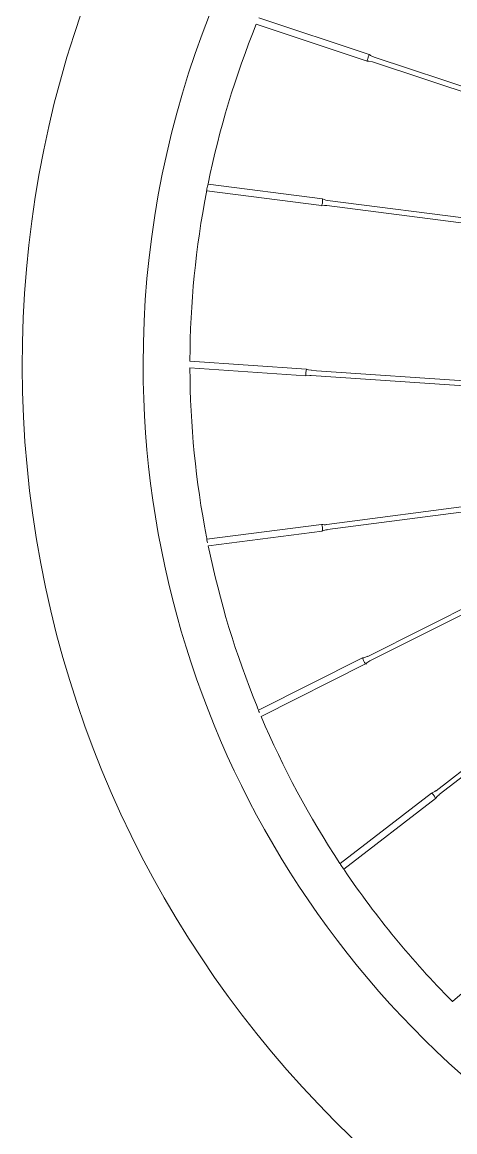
# Model space of a CAD drawing. Header units: millimetres. Extents: x -752 to 12520, y -224 to 3430.
# Drawn here: x -661.8 to -531.7, y 2182.7 to 2516.1 of the extents above; entities that cross this region are included whole.
import ezdxf

# ---------------------------------------------------------------- set-up
doc = ezdxf.new("R2010")
doc.units = ezdxf.units.MM
doc.layers.add('ZANO_R', color=7, linetype='Continuous', lineweight=0)

msp = doc.modelspace()

# ---------------------------------------------------------------- linework, layer by layer
at = {"layer": 'ZANO_R'}
for p, q in [((-557.44, 2506.31), (-590.66, 2517.33)), ((-591.4, 2515.43), (-558.08, 2504.38)), ((-556.5, 2504.12), (-388.49, 2448.39)), ((-388.01, 2449.83), (-556.02, 2505.57)), ((-571.54, 2462.95), (-605.91, 2467.38)), ((-606.3, 2465.38), (-571.8, 2460.94)), ((-570.21, 2460.99), (-393.81, 2438.28)), ((-393.62, 2439.79), (-570.01, 2462.5)), ((-576.35, 2411.82), (-611.36, 2414.22)), ((-611.36, 2412.19), (-576.49, 2409.79)), ((-409.35, 2400.09), (-574.78, 2411.46)), ((-574.89, 2409.94), (-412.02, 2398.75)), ((-399.71, 2404.92), (-557.92, 2325.53)), ((-557.24, 2324.17), (-399.03, 2403.56)), ((-396.57, 2393.86), (-537.37, 2285.18)), ((-536.44, 2283.98), (-395.64, 2392.65)), ((-446.94, 2381.23), (-570.25, 2365.14)), ((-570.05, 2363.62), (-451.08, 2379.15)), ((-571.84, 2365.18), (-606.25, 2360.69)), ((-605.81, 2358.7), (-571.58, 2363.17)), ((-559.45, 2325.05), (-590.74, 2309.35)), ((-589.92, 2307.49), (-558.54, 2323.24)), ((-538.77, 2284.42), (-566.19, 2263.25)), ((-565.07, 2261.55), (-537.52, 2282.82)), ((-506.01, 2244.87), (-532.47, 2221.81))]:
    msp.add_line(p, q, dxfattribs=at)
at = {"layer": 'ZANO_R', "flags": 128}
for points in [[(-558.07, 2504.34), (-557.57, 2504.35), (-556.5, 2504.11)], [(-556.01, 2505.57), (-557.11, 2506.08), (-557.42, 2506.33)], [(-606.37, 2465.02), (-606.36, 2465.07), (-606.34, 2465.27), (-606.29, 2465.58), (-606.22, 2465.96), (-606.14, 2466.38), (-606.05, 2466.78), (-605.97, 2467.12), (-605.91, 2467.37), (-605.88, 2467.49), (-605.88, 2467.49)], [(-571.79, 2460.91), (-570.93, 2461.03), (-570.21, 2460.95)], [(-570.01, 2462.53), (-570.52, 2462.59), (-571.53, 2462.96)], [(-611.36, 2414.22), (-611.36, 2414.24), (-611.35, 2414.45), (-611.34, 2414.52), (-611.34, 2414.52)], [(-611.34, 2412), (-611.34, 2411.99), (-611.35, 2412.1), (-611.36, 2412.19)], [(-574.78, 2411.49), (-575.67, 2411.6), (-576.33, 2411.85)], [(-576.48, 2409.79), (-575.33, 2409.95), (-574.89, 2409.9)], [(-557.92, 2325.54), (-559.06, 2325.13), (-559.45, 2325.08)], [(-558.51, 2323.22), (-558.16, 2323.58), (-557.23, 2324.16)], [(-590.44, 2308.66), (-590.59, 2309), (-590.75, 2309.39), (-590.9, 2309.77), (-591.02, 2310.1), (-591.11, 2310.33), (-591.15, 2310.44), (-591.14, 2310.44)], [(-537.39, 2285.21), (-537.79, 2284.89), (-538.76, 2284.44)], [(-537.5, 2282.81), (-536.97, 2283.5), (-536.41, 2283.95)], [(-564.85, 2261.25), (-564.89, 2261.3), (-565.01, 2261.46), (-565.19, 2261.71), (-565.42, 2262.03), (-565.66, 2262.39), (-565.88, 2262.73), (-566.06, 2263.03), (-566.19, 2263.25), (-566.26, 2263.35), (-566.25, 2263.35)], [(-532.45, 2221.79), (-532.56, 2221.91), (-532.65, 2222.02), (-532.65, 2222.02)]]:
    msp.add_lwpolyline(points, dxfattribs=at)
at = {"layer": 'ZANO_R'}
for centre, radius, start, end in [((-339.65, 2413.25), 322.1, 19.4696, 264.4729), ((-339.65, 2413.25), 285.75, 19.8219, 180), ((-339.65, 2413.25), 271.7, 157.9088, 168.4856), ((-555.16, 2504.17), 2.92, 155.855, 175.9115), ((-555.59, 2504.98), 2.27, 144.4228, 170.3318), ((-339.65, 2413.25), 285.75, 180, 13.5897), ((-339.65, 2413.25), 271.7, 169.0167, 179.7325), ((-573.52, 2461.93), 1.99, 330.0129, 359.8562), ((-573.46, 2462.43), 1.99, 345.4697, 15.3147), ((-339.65, 2413.25), 271.7, 180.2646, 190.9836), ((-571.33, 2410.45), 5.2, 164.7956, 187.3242), ((-573.89, 2363.89), 2.43, 342.6715, 32.1964), ((-571, 2368.05), 2.98, 253.923, 284.3665), ((-570.06, 2360.7), 2.89, 89.8729, 121.415), ((-587.91, 2363.88), 18.61, 187.3993, 193.2265), ((-339.65, 2413.25), 271.7, 191.5823, 202.2357), ((-557.21, 2325.42), 2.27, 189.4173, 215.3395), ((-556.33, 2325.15), 2.92, 200.8427, 220.9224), ((-339.65, 2413.25), 271.7, 202.9088, 213.4858), ((-539.75, 2282.7), 1.99, 30.4711, 60.3132), ((-539.45, 2282.3), 1.99, 15.01, 44.8598), ((-339.65, 2413.25), 271.7, 214.0172, 224.7359)]:
    msp.add_arc(centre, radius, start, end, dxfattribs=at)

doc.saveas('drawing.dxf')
